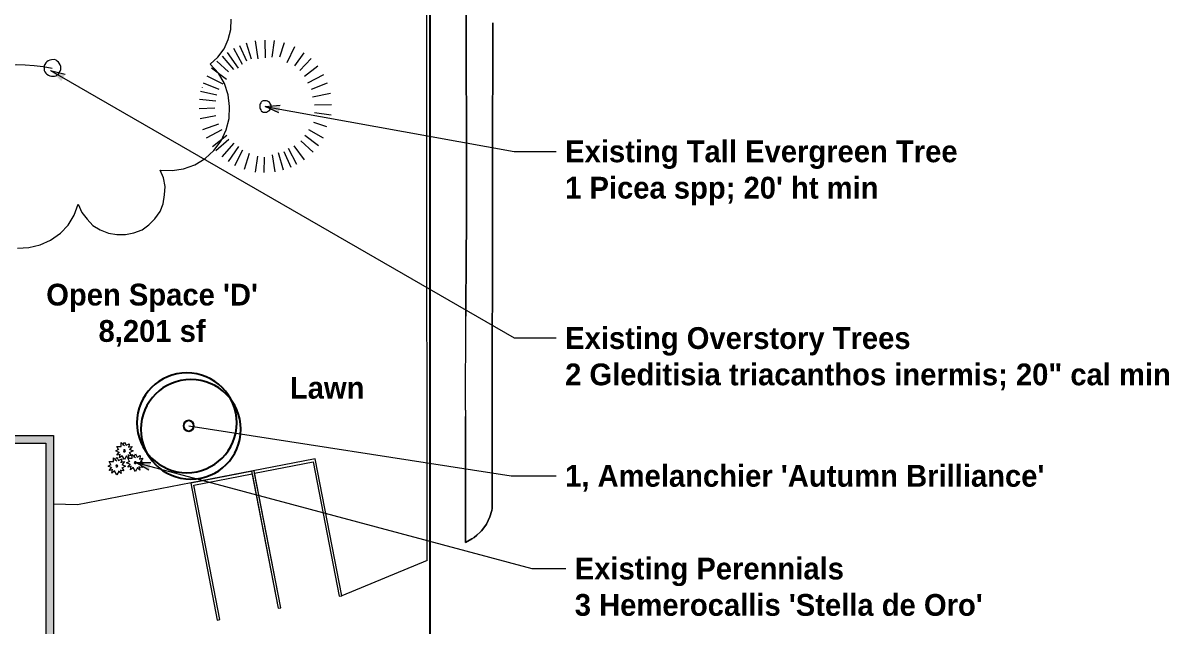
# Model space of a CAD drawing. Header units: feet. Extents: x 2366571 to 2367139, y 711991 to 712371.
# Drawn here: x 2366983.5 to 2367131.2, y 712183.9 to 712261.7 of the extents above; entities that cross this region are included whole.
import ezdxf
from ezdxf.enums import TextEntityAlignment as Align

# ---------------------------------------------------------------- set-up
doc = ezdxf.new("R2010")
doc.units = ezdxf.units.FT
doc.header["$MEASUREMENT"] = 0
for name, color, linetype in [('C-BLDG-OTLN', 110, 'Continuous'), ('C-PRKG-CURB', 255, 'Continuous'), ('C-PRKG-STRP', 190, 'Continuous'), ('C-PROP-LINE', 230, 'Continuous'), ('C-TOPO', 7, 'Continuous'), ('L-PLNT-TREE', 70, 'Continuous')]:
    doc.layers.add(name, color=color, linetype=linetype)
doc.layers.add('G-ANNO-TEXT', color=231, linetype='Continuous', lineweight=9)
doc.layers.add('PDF_Geometry', color=1, linetype='Continuous', lineweight=9)
doc.styles.add('Century Gothic_B', font='GOTHICB.TTF', dxfattribs={"height": 33.75})
doc.styles.get("Standard").update_dxf_attribs({"font": 'ARIALN.TTF', "width": 0.8})

# ---------------------------------------------------------------- blocks, each defined once
blk = doc.blocks.new('Family - ___-1416994-SITE PLAN')
at = {"layer": 'C-PROP-LINE'}
blk.add_line((-534.6, 10205.4), (-534.1, 14193.5), dxfattribs=at)
blk = doc.blocks.new('Deciduous-Tree2')
for centre, radius in [((-0.29, 0.29), 5.72), ((0.33, -0.34), 5.72), ((0, 0), 0.6)]:
    blk.add_circle(centre, radius)
at = {"flags": 1}
for tag, p in [('SCI_NAME', (-5.07, -8.88)), ('COM_NAME', (-5.07, -12.88)), ('SIZE', (-5.07, -16.88)), ('ROOT_COND', (-5.07, -20.88)), ('REMARK', (-5.07, -24.88)), ('CODE', (-5.07, -28.88))]:
    blk.add_attdef(tag, text='', height=2.4, dxfattribs=at).set_placement(p, align=Align.BOTTOM_LEFT)

msp = doc.modelspace()

# ---------------------------------------------------------------- hatches: boundary and pattern name
at = {"layer": 'C-BLDG-OTLN', "lineweight": 5}
h = msp.add_hatch(color=1, dxfattribs=at)
h.dxf.hatch_style = 1
h.paths.add_polyline_path([(2366918.97, 712055.23), (2366918.97, 712066.86), (2366826.96, 712066.86), (2366826.96, 712054.86), (2366812.38, 712054.86), (2366812.38, 712033.19), (2366987.39, 712033.19), (2366987.39, 712102.29), (2366991.39, 712102.29), (2366991.4, 712114.34), (2366987.4, 712114.34), (2366987.41, 712208.45), (2366899.22, 712208.45), (2366899.21, 712182.41), (2366917.31, 712182.34), (2366917.41, 712161.24), (2366948.36, 712161.49), (2366948.36, 712055.23)])
h.paths.add_polyline_path([(2366918.97, 712034.19), (2366986.39, 712034.19), (2366986.39, 712103.29), (2366990.39, 712103.29), (2366990.4, 712113.34), (2366986.4, 712113.34), (2366986.41, 712207.45), (2366900.22, 712207.45), (2366900.21, 712183.41), (2366918.31, 712183.34), (2366918.4, 712162.25), (2366949.36, 712162.5), (2366949.36, 712054.23), (2366918.97, 712054.23)], flags=16)
h.paths.add_polyline_path([(2366917.97, 712065.86), (2366827.96, 712065.86), (2366827.96, 712053.86), (2366813.38, 712053.86), (2366813.38, 712034.19), (2366917.97, 712034.19)], flags=16)
at = {"layer": 'G-ANNO-TEXT', "lineweight": 5}
for points in [[(2366987.05, 712255.53), (2366988.92, 712255.03), (2366988.42, 712254.16)], [(2367014.71, 712250.9), (2367016.64, 712251.06), (2367016.46, 712250.07)], [(2366998.03, 712204.96), (2366999.97, 712204.96), (2366999.71, 712203.99)]]:
    msp.add_hatch(color=1, dxfattribs=at).paths.add_polyline_path(points, flags=0)

# ---------------------------------------------------------------- linework, layer by layer
at = {"layer": 'C-BLDG-OTLN', "color": 1, "lineweight": 5, "flags": 128}
msp.add_lwpolyline([(2366948.36, 712161.49), (2366917.41, 712161.24), (2366917.31, 712182.34), (2366899.21, 712182.41), (2366899.22, 712208.45), (2366987.41, 712208.45), (2366987.4, 712114.34), (2366991.4, 712114.34), (2366991.39, 712102.29), (2366987.39, 712102.29), (2366987.39, 712033.19), (2366812.38, 712033.19), (2366812.38, 712054.86), (2366826.96, 712054.86), (2366826.96, 712066.86), (2366918.97, 712066.86), (2366918.97, 712055.23), (2366948.36, 712055.23), (2366948.36, 712161.5)], dxfattribs=at)
msp.add_lwpolyline([(2366918.97, 712054.23), (2366949.36, 712054.23), (2366949.36, 712162.5), (2366918.4, 712162.25), (2366918.31, 712183.34), (2366900.21, 712183.41), (2366900.22, 712207.45), (2366986.41, 712207.45), (2366986.4, 712113.34), (2366990.4, 712113.34), (2366990.39, 712103.29), (2366986.39, 712103.29), (2366986.39, 712034.19), (2366918.97, 712034.19)], close=True, dxfattribs=at)
at = {"layer": 'C-PRKG-CURB', "color": 1, "lineweight": 5, "flags": 128}
for points in [[(2367035.57, 712192.33), (2367035.45, 712361.58), (2367035.29, 712364.16)], [(2367035.57, 712192.33), (2367024.57, 712187.76), (2367021.13, 712205.43), (2366990.52, 712199.48), (2366987.41, 712199.59)]]:
    msp.add_lwpolyline(points, dxfattribs=at)
at = {"layer": 'C-PRKG-STRP', "color": 1, "lineweight": 5}
for p, q in [((2367021.13, 712205.43), (2367012.95, 712203.84)), ((2367013.34, 712203.58), (2367020.87, 712205.04)), ((2367020.87, 712205.04), (2367024.24, 712187.7)), ((2367024.57, 712187.76), (2367021.13, 712205.43)), ((2367013.28, 712203.9), (2367005.1, 712202.31)), ((2367005.49, 712202.05), (2367013.02, 712203.51)), ((2367012.95, 712203.84), (2367016.39, 712186.17)), ((2367013.02, 712203.51), (2367016.39, 712186.17)), ((2367016.71, 712186.23), (2367013.28, 712203.9)), ((2367016.71, 712186.23), (2367013.34, 712203.58)), ((2367005.1, 712202.31), (2367008.53, 712184.64)), ((2367008.86, 712184.71), (2367005.49, 712202.05)), ((2367024.24, 712187.7), (2367024.57, 712187.76)), ((2367016.39, 712186.17), (2367016.71, 712186.23)), ((2367016.39, 712186.17), (2367016.71, 712186.23)), ((2367008.53, 712184.64), (2367008.86, 712184.71))]:
    msp.add_line(p, q, dxfattribs=at)
at = {"layer": 'C-TOPO', "color": 1, "lineweight": 5}
for p, q in [((2367040.59, 712264.99), (2367040.6, 712261.61)), ((2367040.6, 712261.61), (2367040.59, 712264.99)), ((2367040.6, 712261.61), (2367040.61, 712257.08)), ((2367040.61, 712257.08), (2367040.6, 712261.61)), ((2367044.03, 712259.31), (2367044.03, 712261.66)), ((2367044.03, 712261.66), (2367044.03, 712259.31)), ((2367044.01, 712245.48), (2367044.03, 712259.23)), ((2367044.03, 712259.23), (2367044.01, 712245.48)), ((2367044.03, 712259.27), (2367044.03, 712259.31)), ((2367044.03, 712259.31), (2367044.03, 712259.27)), ((2367044.03, 712259.23), (2367044.03, 712259.27)), ((2367044.03, 712259.27), (2367044.03, 712259.23)), ((2367040.61, 712257.08), (2367040.63, 712247.52)), ((2367040.63, 712247.52), (2367040.61, 712257.08)), ((2367040.63, 712247.52), (2367040.63, 712243.68)), ((2367040.63, 712243.68), (2367040.63, 712247.52)), ((2367044, 712243.73), (2367044.01, 712245.48)), ((2367044.01, 712245.48), (2367044, 712243.73)), ((2367040.63, 712243.68), (2367040.65, 712236.53)), ((2367040.65, 712236.53), (2367040.63, 712243.68)), ((2367043.99, 712235.28), (2367044, 712243.73)), ((2367044, 712243.73), (2367043.99, 712235.28)), ((2367040.65, 712236.53), (2367040.64, 712235.33)), ((2367040.64, 712235.33), (2367040.65, 712236.53)), ((2367040.64, 712235.33), (2367040.62, 712232.08)), ((2367040.62, 712232.08), (2367040.64, 712235.33)), ((2367043.98, 712225.5), (2367043.99, 712235.28)), ((2367043.99, 712235.28), (2367043.98, 712225.5)), ((2367040.62, 712232.08), (2367040.58, 712223.84)), ((2367040.58, 712223.84), (2367040.62, 712232.08)), ((2367043.97, 712223.03), (2367043.98, 712225.5)), ((2367043.98, 712225.5), (2367043.97, 712223.03)), ((2367040.51, 712211.71), (2367040.58, 712223.82)), ((2367040.51, 712211.71), (2367040.58, 712223.82)), ((2367040.58, 712223.84), (2367040.58, 712223.83)), ((2367040.58, 712223.83), (2367040.58, 712223.84)), ((2367040.58, 712223.83), (2367040.58, 712223.82)), ((2367040.58, 712223.82), (2367040.58, 712223.83)), ((2367043.97, 712221.97), (2367043.97, 712223.03)), ((2367043.97, 712223.03), (2367043.97, 712221.97)), ((2367043.97, 712220.29), (2367043.97, 712221.97)), ((2367043.97, 712221.97), (2367043.97, 712220.29)), ((2367043.96, 712211.7), (2367043.97, 712220.29)), ((2367043.97, 712220.29), (2367043.96, 712211.7)), ((2367040.51, 712211.71), (2367040.51, 712210.9)), ((2367040.51, 712211.71), (2367040.51, 712210.9)), ((2367040.51, 712210.9), (2367040.51, 712200.11)), ((2367040.51, 712200.11), (2367040.51, 712210.9)), ((2367043.96, 712211.62), (2367043.96, 712211.7)), ((2367043.96, 712211.7), (2367043.96, 712211.62)), ((2367043.96, 712211.54), (2367043.96, 712211.62)), ((2367043.96, 712211.62), (2367043.96, 712211.54)), ((2367043.96, 712199.01), (2367043.96, 712211.54)), ((2367043.96, 712211.54), (2367043.96, 712199.01)), ((2367040.51, 712200.11), (2367040.52, 712197.05)), ((2367040.52, 712197.05), (2367040.51, 712200.11)), ((2367043.9, 712198.78), (2367043.96, 712199.01)), ((2367043.96, 712199.01), (2367043.9, 712198.78)), ((2367043.21, 712197), (2367043.67, 712197.97)), ((2367043.67, 712197.97), (2367043.21, 712197)), ((2367043.67, 712197.97), (2367043.9, 712198.78)), ((2367043.9, 712198.78), (2367043.67, 712197.97)), ((2367040.52, 712197.05), (2367040.52, 712196.27)), ((2367040.52, 712196.27), (2367040.52, 712197.05)), ((2367040.52, 712196.27), (2367040.52, 712195.21)), ((2367040.52, 712195.21), (2367040.52, 712196.27)), ((2367041.96, 712195.58), (2367042.46, 712196.03)), ((2367042.46, 712196.03), (2367041.96, 712195.58)), ((2367042.46, 712196.03), (2367042.57, 712196.14)), ((2367042.57, 712196.14), (2367042.46, 712196.03)), ((2367042.57, 712196.14), (2367042.74, 712196.37)), ((2367042.74, 712196.37), (2367042.57, 712196.14)), ((2367042.74, 712196.37), (2367043.21, 712197)), ((2367043.21, 712197), (2367042.74, 712196.37)), ((2367040.52, 712195.21), (2367040.52, 712195.17)), ((2367040.52, 712195.17), (2367040.52, 712195.21)), ((2367040.52, 712195.17), (2367040.52, 712194.64)), ((2367040.52, 712194.64), (2367040.52, 712195.17)), ((2367040.52, 712194.64), (2367041.33, 712195.11)), ((2367041.33, 712195.11), (2367040.52, 712194.64)), ((2367041.33, 712195.11), (2367041.63, 712195.28)), ((2367041.63, 712195.28), (2367041.33, 712195.11)), ((2367041.63, 712195.28), (2367041.96, 712195.58)), ((2367041.96, 712195.58), (2367041.63, 712195.28))]:
    msp.add_line(p, q, dxfattribs=at)
at = {"layer": 'G-ANNO-TEXT', "color": 1, "lineweight": 5}
for p, q in [((2366987.05, 712255.53), (2366988.92, 712255.03)), ((2366987.05, 712255.53), (2367046.81, 712221.02)), ((2367014.71, 712250.9), (2367016.64, 712251.06)), ((2367016.46, 712250.07), (2367014.71, 712250.9)), ((2367014.71, 712250.9), (2367046.81, 712245.09)), ((2367046.81, 712245.09), (2367052.22, 712245.09)), ((2367046.81, 712221.02), (2367052.22, 712221.02)), ((2366998.03, 712204.96), (2366999.97, 712204.96)), ((2366999.71, 712203.99), (2366998.03, 712204.96)), ((2366998.03, 712204.96), (2367049.09, 712191.28)), ((2367049.09, 712191.28), (2367053.46, 712191.28))]:
    msp.add_line(p, q, dxfattribs=at)
at = {"layer": 'G-ANNO-TEXT', "color": 1, "lineweight": 5, "flags": 128}
msp.add_lwpolyline([(2367004.84, 712209.69), (2367046.39, 712203.25), (2367052.22, 712203.25)], dxfattribs=at)
at = {"layer": 'G-ANNO-TEXT', "color": 1, "lineweight": 5}
msp.add_arc((2366982.63, 712233.09), 23.15, 78.4539, 170.7743, dxfattribs=at)
at = {"layer": 'L-PLNT-TREE', "color": 1, "lineweight": 5}
for p, q in [((2366995.43, 712206.48), (2366995.85, 712206.69)), ((2366995.85, 712206.27), (2366995.43, 712206.48)), ((2366995.85, 712206.55), (2366995.57, 712207.04)), ((2366995.57, 712207.04), (2366996.14, 712207.04)), ((2366995.57, 712205.91), (2366995.92, 712206.34)), ((2366996.14, 712207.04), (2366996.14, 712207.53)), ((2366996.14, 712207.53), (2366996.56, 712207.11)), ((2366996.35, 712207.18), (2366996.56, 712207.6)), ((2366996.49, 712206.6), (2366996.42, 712206.48)), ((2366996.42, 712206.48), (2366996.49, 712206.35)), ((2366996.63, 712206.6), (2366996.49, 712206.6)), ((2366996.49, 712206.35), (2366996.63, 712206.35)), ((2366996.56, 712207.6), (2366996.77, 712207.18)), ((2366996.7, 712206.48), (2366996.63, 712206.6)), ((2366996.63, 712206.35), (2366996.7, 712206.48)), ((2366996.77, 712207.18), (2366997.19, 712207.39)), ((2366997.05, 712206.97), (2366997.54, 712207.04)), ((2366997.19, 712207.39), (2366997.12, 712206.9)), ((2366997.19, 712206.69), (2366997.68, 712206.48)), ((2366997.68, 712206.48), (2366997.19, 712206.19)), ((2366997.19, 712206.27), (2366997.47, 712205.84)), ((2366997.54, 712207.04), (2366997.26, 712206.69)), ((2366994.87, 712204.58), (2366994.59, 712205.07)), ((2366994.59, 712205.07), (2366995.15, 712205.07)), ((2366995.15, 712205.07), (2366995.15, 712205.57)), ((2366995.15, 712205.57), (2366995.57, 712205.14)), ((2366995.36, 712205.22), (2366995.57, 712205.64)), ((2366996.06, 712205.98), (2366995.57, 712205.91)), ((2366995.57, 712205.64), (2366995.79, 712205.22)), ((2366995.79, 712205.22), (2366996.21, 712205.43)), ((2366995.92, 712205.56), (2366995.99, 712206.05)), ((2366996.28, 712205.84), (2366995.92, 712205.56)), ((2366996.07, 712205), (2366996.56, 712205.07)), ((2366996.21, 712205.43), (2366996.14, 712204.93)), ((2366996.56, 712205.35), (2366996.28, 712205.84)), ((2366996.56, 712205.07), (2366996.28, 712204.72)), ((2366996.84, 712205.84), (2366996.56, 712205.35)), ((2366997.12, 712205.49), (2366996.77, 712205.84)), ((2366996.84, 712204.94), (2366997.27, 712205.15)), ((2366997.27, 712204.73), (2366996.84, 712204.94)), ((2366997.47, 712205.84), (2366996.98, 712205.91)), ((2366997.27, 712205.01), (2366996.99, 712205.5)), ((2366996.99, 712205.5), (2366997.55, 712205.5)), ((2366996.99, 712204.38), (2366997.34, 712204.8)), ((2366997.05, 712205.98), (2366997.12, 712205.49)), ((2366997.55, 712205.5), (2366997.55, 712206)), ((2366997.55, 712206), (2366997.97, 712205.57)), ((2366997.76, 712205.64), (2366997.97, 712206.07)), ((2366997.9, 712205.06), (2366997.83, 712204.94)), ((2366997.83, 712204.94), (2366997.9, 712204.82)), ((2366998.04, 712205.06), (2366997.9, 712205.06)), ((2366997.9, 712204.82), (2366998.04, 712204.82)), ((2366997.97, 712206.07), (2366998.18, 712205.64)), ((2366998.11, 712204.94), (2366998.04, 712205.06)), ((2366998.04, 712204.82), (2366998.11, 712204.94)), ((2366998.18, 712205.64), (2366998.6, 712205.86)), ((2366998.46, 712205.43), (2366998.95, 712205.5)), ((2366998.6, 712205.86), (2366998.53, 712205.36)), ((2366998.6, 712205.15), (2366999.09, 712204.94)), ((2366999.09, 712204.94), (2366998.6, 712204.66)), ((2366998.95, 712205.5), (2366998.67, 712205.15)), ((2366994.45, 712204.51), (2366994.87, 712204.72)), ((2366994.87, 712204.3), (2366994.45, 712204.51)), ((2366994.59, 712203.95), (2366994.94, 712204.37)), ((2366995.08, 712204.02), (2366994.59, 712203.95)), ((2366994.94, 712203.6), (2366995.01, 712204.09)), ((2366995.29, 712203.88), (2366994.94, 712203.6)), ((2366995.57, 712203.39), (2366995.29, 712203.88)), ((2366995.5, 712204.63), (2366995.43, 712204.51)), ((2366995.43, 712204.51), (2366995.5, 712204.39)), ((2366995.64, 712204.63), (2366995.5, 712204.63)), ((2366995.5, 712204.39), (2366995.64, 712204.39)), ((2366995.86, 712203.88), (2366995.57, 712203.39)), ((2366995.71, 712204.51), (2366995.64, 712204.63)), ((2366995.64, 712204.39), (2366995.71, 712204.51)), ((2366996.14, 712203.53), (2366995.79, 712203.88)), ((2366996.49, 712203.88), (2366996, 712203.95)), ((2366996.07, 712204.02), (2366996.14, 712203.53)), ((2366996.21, 712204.72), (2366996.7, 712204.51)), ((2366996.7, 712204.51), (2366996.21, 712204.23)), ((2366996.21, 712204.3), (2366996.49, 712203.88)), ((2366997.48, 712204.45), (2366996.99, 712204.38)), ((2366997.34, 712204.03), (2366997.41, 712204.52)), ((2366997.69, 712204.31), (2366997.34, 712204.03)), ((2366997.97, 712203.82), (2366997.69, 712204.31)), ((2366998.25, 712204.31), (2366997.97, 712203.82)), ((2366998.53, 712203.96), (2366998.18, 712204.31)), ((2366998.88, 712204.31), (2366998.39, 712204.38)), ((2366998.46, 712204.45), (2366998.53, 712203.96)), ((2366998.6, 712204.73), (2366998.88, 712204.31))]:
    msp.add_line(p, q, dxfattribs=at)
at = {"layer": 'PDF_Geometry', "color": 1, "lineweight": 5}
for p, q in [((2367014.67, 712259.43), (2367014.68, 712257.16)), ((2367010.61, 712258.4), (2367011.75, 712256.34)), ((2367011.4, 712258.74), (2367012.28, 712256.75)), ((2367012.27, 712259.08), (2367012.88, 712257.02)), ((2367013.4, 712259.36), (2367013.75, 712257.02)), ((2367015.87, 712259.37), (2367015.55, 712257.24)), ((2367017.13, 712259.11), (2367016.55, 712257.24)), ((2367018.47, 712258.59), (2367017.49, 712256.52)), ((2367008.48, 712256.72), (2367009.96, 712255.33)), ((2367009.15, 712257.39), (2367010.62, 712255.67)), ((2367009.81, 712257.86), (2367011.22, 712255.81)), ((2367019.68, 712257.8), (2367018.49, 712256.12)), ((2367020.61, 712257.07), (2367019.16, 712255.53)), ((2367007.76, 712255.85), (2367009.7, 712254.4)), ((2367021.49, 712256.08), (2367019.76, 712254.73)), ((2367006.7, 712253.91), (2367008.71, 712253.12)), ((2367007.16, 712254.85), (2367009.24, 712253.79)), ((2367022.23, 712254.95), (2367020.17, 712253.87)), ((2367022.7, 712253.88), (2367020.64, 712253.07)), ((2367006.38, 712252.84), (2367008.45, 712252.39)), ((2367006.57, 712253.38), (2367006.57, 712253.31)), ((2367023.11, 712252.55), (2367020.78, 712252.07)), ((2367006.19, 712250.64), (2367008.19, 712250.72)), ((2367006.25, 712251.84), (2367008.32, 712251.59)), ((2367023.26, 712251.09), (2367021.06, 712251.07)), ((2367006.33, 712249.31), (2367008.33, 712249.72)), ((2367023.2, 712249.75), (2367021.06, 712250.07)), ((2367006.68, 712247.91), (2367008.74, 712248.66)), ((2367007.15, 712246.85), (2367009.14, 712247.93)), ((2367022.22, 712246.81), (2367020.34, 712247.87)), ((2367020.94, 712248.87), (2367022.61, 712248.28)), ((2367007.89, 712245.72), (2367009.75, 712247.2)), ((2367008.36, 712245.19), (2367010.02, 712246.67)), ((2367009.17, 712244.39), (2367010.69, 712246.14)), ((2367020.9, 712245), (2367019.29, 712246.46)), ((2367021.56, 712245.81), (2367019.81, 712247.13)), ((2367009.97, 712243.8), (2367011.29, 712245.74)), ((2367010.77, 712243.27), (2367011.83, 712245.28)), ((2367012.04, 712242.81), (2367012.7, 712244.88)), ((2367015.98, 712242.44), (2367015.63, 712244.64)), ((2367017.04, 712242.65), (2367016.43, 712244.91)), ((2367018.04, 712242.99), (2367017.16, 712245.05)), ((2367018.77, 712243.39), (2367017.69, 712245.45)), ((2367019.77, 712244), (2367018.42, 712245.79)), ((2367013.45, 712242.42), (2367013.77, 712244.49)), ((2367014.58, 712242.36), (2367014.63, 712244.36))]:
    msp.add_line(p, q, dxfattribs=at)
at = {"layer": 'PDF_Geometry', "color": 1, "lineweight": 5, "flags": 128}
msp.add_lwpolyline([(2366982.78, 712232.62), (2366984.24, 712232.69), (2366985.71, 712233.04), (2366987.04, 712233.64), (2366988.3, 712234.52), (2366989.29, 712235.59), (2366990.08, 712236.87), (2366990.61, 712238.27), (2366991.08, 712237.21), (2366991.75, 712236.34), (2366992.49, 712235.55), (2366993.43, 712234.95), (2366994.5, 712234.56), (2366995.57, 712234.37), (2366996.7, 712234.38), (2366997.76, 712234.58), (2366998.83, 712234.99), (2366999.69, 712235.6), (2367000.49, 712236.4), (2367001.15, 712237.34), (2367001.54, 712238.34), (2367001.73, 712239.48), (2367001.79, 712240.54), (2367001.58, 712241.68), (2367001.18, 712242.67), (2367002.71, 712242.62), (2367004.18, 712242.83), (2367005.64, 712243.37), (2367006.97, 712244.18), (2367008.09, 712245.19), (2367009.02, 712246.46), (2367009.68, 712247.86), (2367010.07, 712249.33), (2367010.12, 712250.87), (2367009.91, 712252.4), (2367009.44, 712253.86), (2367008.69, 712255.19), (2367007.62, 712256.32), (2367008.61, 712257.26), (2367009.41, 712258.33), (2367009.93, 712259.53), (2367010.26, 712260.8), (2367010.31, 712262.13)], dxfattribs=at)
for points in [[(2366988.36, 712255.85), (2366988.35, 712256.05), (2366988.29, 712256.25), (2366988.15, 712256.45), (2366988.08, 712256.59), (2366987.88, 712256.72), (2366987.75, 712256.85), (2366987.55, 712256.92), (2366987.15, 712256.91), (2366986.95, 712256.84), (2366986.75, 712256.78), (2366986.55, 712256.64), (2366986.42, 712256.51), (2366986.29, 712256.31), (2366986.22, 712256.17), (2366986.22, 712255.51), (2366986.29, 712255.37), (2366986.43, 712255.17), (2366986.56, 712255.04), (2366986.76, 712254.91), (2366986.96, 712254.84), (2366987.16, 712254.78), (2366987.56, 712254.78), (2366987.76, 712254.85), (2366987.89, 712254.98), (2366988.09, 712255.12), (2366988.16, 712255.25), (2366988.29, 712255.45), (2366988.36, 712255.65)], [(2367015.46, 712250.9), (2367015.46, 712251.04), (2367015.39, 712251.17), (2367015.32, 712251.3), (2367015.25, 712251.43), (2367015.12, 712251.5), (2367014.99, 712251.57), (2367014.85, 712251.63), (2367014.45, 712251.63), (2367014.32, 712251.56), (2367014.19, 712251.43), (2367014.12, 712251.36), (2367014.05, 712251.23), (2367013.99, 712251.09), (2367013.99, 712250.69), (2367014.06, 712250.56), (2367014.13, 712250.43), (2367014.19, 712250.29), (2367014.33, 712250.23), (2367014.46, 712250.16), (2367014.86, 712250.16), (2367014.99, 712250.23), (2367015.13, 712250.3), (2367015.26, 712250.37), (2367015.33, 712250.5), (2367015.39, 712250.63), (2367015.46, 712250.77)]]:
    msp.add_lwpolyline(points, close=True, dxfattribs=at)

# ---------------------------------------------------------------- block references
at = {"layer": 'C-PROP-LINE', "color": 1, "lineweight": 5, "xscale": 0.08333333333333333, "yscale": 0.08333333333333333, "zscale": 0.08333333333333333}
msp.add_blockref('Family - ___-1416994-SITE PLAN', (2367080.48, 711168.26), dxfattribs=at)
at = {"layer": 'L-PLNT-TREE', "color": 1, "xscale": -1.125, "yscale": 1.125, "zscale": 1.125, "rotation": 76.52870698750542}
msp.add_blockref('Deciduous-Tree2', (2367004.84, 712209.69), dxfattribs=at)

# ---------------------------------------------------------------- texts
at = {"layer": 'G-ANNO-TEXT', "color": 1, "lineweight": 5, "width": 83.4197, "style": 'Century Gothic_B'}
for s, insert, char_height, attachment_point in [("Existing Tall Evergreen Tree\\P1 Picea spp; 20' ht min ", (2367053.36, 712246.5), 2.8125, 1), ("Open Space 'D'\\P8,201 sf", (2367000.12, 712228.02), 2.8125, 2), ('Existing Overstory Trees\\P2 Gleditisia triacanthos inermis; 20" cal min ', (2367053.36, 712222.42), 2.8125, 1), ('Lawn', (2367022.69, 712216.01), 2.812, 2), ("1, Amelanchier 'Autumn Brilliance' ", (2367053.36, 712204.65), 2.8125, 1), ("Existing Perennials\\P3 Hemerocallis 'Stella de Oro'", (2367054.6, 712192.69), 2.8125, 1)]:
    msp.add_mtext(s, dxfattribs=dict(at, insert=insert, char_height=char_height, attachment_point=attachment_point))

doc.saveas('drawing.dxf')
